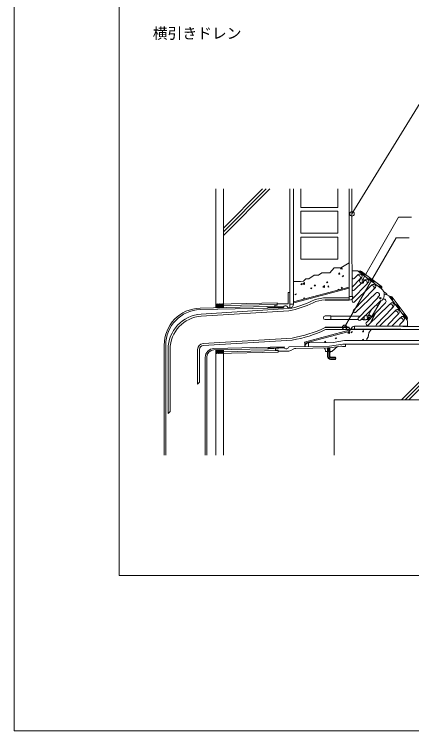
# Model space of a CAD drawing. Units: millimetres, scale not verified. Extents: x -105 to 105, y -149 to 148.
# Drawn here: x -105 to -51.2, y -148.5 to -51.6 of the extents above; entities that cross this region are included whole.
import ezdxf
from ezdxf.enums import TextEntityAlignment as Align

# ---------------------------------------------------------------- set-up
doc = ezdxf.new("R2010")
doc.units = ezdxf.units.MM
doc.header["$LTSCALE"] = 0.25
doc.linetypes.add('USER1', pattern=[25.41, 12.7, -6.35, 0.01, -6.35])
doc.linetypes.add('USER3', pattern=[101.6, 63.5, -12.7, 12.7, -12.7])
for name, color, linetype, lineweight in [('0-1_WAKU', 7, 'Continuous', 18), ('0-3_KUTAI', 3, 'Continuous', 18), ('0-4_BOUSUI', 1, 'Continuous', 18), ('0-5_MOJI', 7, 'Continuous', 18), ('0-6_HATCH', 9, 'Continuous', 18), ('0-7_KANAMONO_SCREW', 4, 'Continuous', 18), ('0-8_KANAMONO', 4, 'Continuous', 18), ('0-9_kijun', 1, 'USER3', 18), ('0-B_HAISUI', 7, 'Continuous', 9), ('0-C_RIDOREN', 6, 'Continuous', 18)]:
    doc.layers.add(name, color=color, linetype=linetype, lineweight=lineweight)
doc.styles.add('ＭＳ ゴシック', font='')
doc.styles.get('ＭＳ ゴシック').set_extended_font_data('MS Gothic')

msp = doc.modelspace()

# ---------------------------------------------------------------- linework, layer by layer
at = {"layer": '0-1_WAKU'}
for points in [[(-104.9908, -148.5047), (105.0092, -148.5047), (105.0092, 148.4953), (-104.9908, 148.4953)], [(-90.7908, 121.4953), (93.5092, 121.4953), (93.5092, -127.5047), (-90.7908, -127.5047)]]:
    msp.add_lwpolyline(points, close=True, dxfattribs=at)
at = {"layer": '0-3_KUTAI'}
for p, q in [((-77.715, -75.2479), (-77.715, -91.3101)), ((-76.715, -75.2479), (-76.715, -90.7889)), ((-67.715, -75.2479), (-67.715, -89.2479)), ((-59.715, -75.2479), (-59.715, -85.2479)), ((-59.715, -88.6654), (-59.715, -85.2479)), ((-59.715, -88.5101), (-67.215, -90.5197)), ((-59.715, -88.6654), (-67.1762, -90.6646)), ((-67.1762, -90.6646), (-67.215, -90.5197)), ((-59.715, -94.3594), (-65.7527, -95.9772)), ((-59.715, -94.5147), (-65.7139, -96.1221)), ((-59.715, -94.3594), (-59.315, -94.2479)), ((-59.715, -94.3594), (-59.715, -94.5147)), ((-59.315, -94.2479), (-47.215, -94.2479)), ((-65.7527, -95.9772), (-65.7139, -96.1221)), ((-65.7139, -96.1221), (-65.7139, -96.5668)), ((-60.215, -96.2479), (-10.9072, -96.2479)), ((-77.715, -97.0181), (-77.715, -111.2479)), ((-76.715, -97.4902), (-76.715, -111.2479)), ((-61.715, -103.7479), (-10.9072, -103.7479)), ((-61.715, -103.7479), (-61.715, -111.2479))]:
    msp.add_line(p, q, dxfattribs=at)
for points in [[(-66.215, -75.2479), (-66.215, -77.7479), (-61.215, -77.7479), (-61.215, -75.2479)], [(-59.715, -85.2479), (-60.821, -85.9169), (-61.7125, -85.9169), (-62.3142, -86.5854), (-63.384, -86.5854), (-63.852, -86.9197), (-64.4314, -86.9197), (-65.1669, -87.41), (-65.5458, -87.41), (-65.8578, -87.7219), (-66.2812, -87.7665), (-66.571, -87.7665), (-67.215, -87.7665)], [(-56.7224, -94.2479), (-57.0463, -94.6935), (-57.108, -95.2797), (-57.3086, -95.5111), (-57.3086, -95.7271), (-57.324, -95.7479)]]:
    msp.add_lwpolyline(points, dxfattribs=at)
for points in [[(-66.215, -81.2479), (-61.215, -81.2479), (-61.215, -78.2479), (-66.215, -78.2479)], [(-66.215, -84.7479), (-61.215, -84.7479), (-61.215, -81.7479), (-66.215, -81.7479)]]:
    msp.add_lwpolyline(points, close=True, dxfattribs=at)
at = {"layer": '0-4_BOUSUI'}
for p, q in [((-67.215, -75.2479), (-67.215, -90.826)), ((-59.19, -89.7829), (-59.69, -89.7829)), ((-67.715, -90.826), (-67.215, -90.826)), ((-58.97, -93.8229), (-58.97, -94.2229)), ((-61.8439, -96.0282), (-60.315, -95.7479)), ((-60.315, -95.7479), (-10.9072, -95.7479)), ((-61.8439, -96.0282), (-65.1874, -96.0743)), ((-65.1874, -96.0743), (-65.185, -96.556))]:
    msp.add_line(p, q, dxfattribs=at)
for points in [[(-59.69, -89.7829), (-59.69, -85.4979), (-59.715, -85.4046), (-59.715, -75.2479)], [(-59.29, -89.7829), (-59.29, -85.4452), (-59.315, -85.3519), (-59.315, -75.2479)], [(-10.9072, -89.8479), (-40.394, -89.8479), (-47.3222, -93.8479), (-52.4483, -93.8479), (-52.6948, -93.8229), (-58.97, -93.8229)], [(-20.9072, -90.2479), (-40.2868, -90.2479), (-47.215, -94.2479), (-52.4686, -94.2479), (-52.715, -94.2229), (-58.97, -94.2229)]]:
    msp.add_lwpolyline(points, dxfattribs=at)
for centre, radius, start, end in [((-59.69, -89.7829), 0.5, 90, 92.86598), ((-59.69, -89.7829), 0.5, 270, 0), ((-67.715, -90.826), 0.5, 270, 0), ((-58.9667, -94.3395), 0.5166, 90.36337, 166.95624), ((-65.2114, -96.5203), 0.4466, 86.91321, 185.82928)]:
    msp.add_arc(centre, radius, start, end, dxfattribs=at)
at = {"layer": '0-5_MOJI'}
for p, q in [((-44.5371, -54.5166), (-59.315, -78.6071)), ((-53.0047, -79.0774), (-57.9845, -87.7028)), ((-53.0047, -79.0774), (-51.246, -79.0774)), ((-53.3195, -81.8556), (-60.3068, -93.9579)), ((-53.3195, -81.8556), (-51.5608, -81.8556))]:
    msp.add_line(p, q, dxfattribs=at)
for centre in [(-59.315, -78.6071), (-57.9845, -87.7028), (-60.3068, -93.9579)]:
    msp.add_circle(centre, 0.3, dxfattribs=at)
at = {"layer": '0-6_HATCH'}
for p, q in [((-76.715, -80.5509), (-71.412, -75.2479)), ((-76.715, -81.0459), (-70.9171, -75.2479)), ((-76.715, -81.5408), (-70.4221, -75.2479)), ((-60.8703, -86.0562), (-60.6724, -85.85)), ((-60.8702, -86.0565), (-60.6443, -86.0915)), ((-60.6443, -86.0913), (-60.6724, -85.8501)), ((-64.173, -86.9197), (-64.1685, -86.9227)), ((-64.1685, -86.9227), (-64.1675, -86.9197)), ((-62.953, -86.5895), (-62.8012, -86.6028)), ((-62.9528, -86.5895), (-62.9494, -86.5854)), ((-62.801, -86.6034), (-62.8043, -86.5854)), ((-61.1312, -86.7489), (-60.9794, -86.7622)), ((-61.131, -86.7489), (-61.0085, -86.603)), ((-60.9792, -86.7629), (-61.0085, -86.6036)), ((-60.6446, -87.0409), (-60.5182, -87.1261)), ((-60.6445, -87.0409), (-60.4667, -86.9726)), ((-60.5182, -87.1261), (-60.4667, -86.9726)), ((-66.2441, -88.1813), (-66.1216, -88.0354)), ((-66.0923, -88.1952), (-66.1216, -88.036)), ((-65.9551, -88.11), (-65.7573, -87.9039)), ((-65.955, -88.1103), (-65.7291, -88.1453)), ((-65.7292, -88.1452), (-65.7572, -87.9039)), ((-62.7787, -87.8601), (-62.6008, -87.7918)), ((-62.7787, -87.8602), (-62.6524, -87.9454)), ((-62.6524, -87.9453), (-62.6009, -87.7918)), ((-66.2443, -88.1813), (-66.0924, -88.1946)), ((-64.9129, -88.6794), (-64.7865, -88.7646)), ((-64.9128, -88.6793), (-64.735, -88.6111)), ((-64.7865, -88.7646), (-64.735, -88.6111)), ((-64.4224, -88.3407), (-64.2706, -88.354)), ((-64.4222, -88.3407), (-64.2998, -88.1947)), ((-64.2704, -88.3546), (-64.2998, -88.1954)), ((-63.2443, -88.5305), (-63.0465, -88.3243)), ((-63.2442, -88.5307), (-63.0183, -88.5658)), ((-63.0184, -88.5656), (-63.0465, -88.3244)), ((-62.6006, -88.5001), (-62.4488, -88.5134)), ((-62.6004, -88.5001), (-62.4779, -88.3541)), ((-62.4486, -88.514), (-62.478, -88.3548)), ((-61.2626, -88.8828), (-61.218, -88.9128)), ((-61.2625, -88.8828), (-61.0847, -88.8145)), ((-61.1078, -88.8833), (-61.0847, -88.8145)), ((-60.7787, -88.6595), (-60.6269, -88.6728)), ((-60.7785, -88.6595), (-60.6561, -88.5135)), ((-60.6268, -88.6734), (-60.6561, -88.5142)), ((-67.0471, -89.4986), (-66.9207, -89.5838)), ((-67.047, -89.4986), (-66.8692, -89.4303)), ((-66.9207, -89.5838), (-66.8692, -89.4303)), ((-65.8918, -90.0919), (-65.74, -90.1052)), ((-65.8916, -90.0919), (-65.7692, -89.9459)), ((-65.7399, -90.1058), (-65.7692, -89.9466)), ((-77.715, -91.308), (-77.2059, -90.7989)), ((-77.715, -91.0834), (-77.4351, -90.8035)), ((-77.715, -90.8589), (-77.6643, -90.8082)), ((-77.2853, -91.3008), (-77.715, -90.8711)), ((-77.0655, -91.2961), (-77.5556, -90.806)), ((-77.4878, -91.3052), (-76.9767, -90.7942)), ((-76.8457, -91.2914), (-77.3356, -90.8015)), ((-77.2583, -91.3003), (-76.7476, -90.7895)), ((-76.715, -91.1976), (-77.1156, -90.797)), ((-77.0289, -91.2953), (-76.715, -90.9815)), ((-76.715, -90.9731), (-76.8956, -90.7925)), ((-77.505, -91.3056), (-77.715, -91.0956)), ((-76.7994, -91.2904), (-76.715, -91.206)), ((-59.86, -94.7403), (-59.6622, -94.5341)), ((-59.8599, -94.7405), (-59.634, -94.7755)), ((-59.715, -94.3838), (-59.6884, -94.352)), ((-59.715, -94.3917), (-59.5696, -94.4045)), ((-59.6341, -94.7754), (-59.6622, -94.5341)), ((-59.5695, -94.4051), (-59.5847, -94.3231)), ((-59.4663, -94.6118), (-59.2884, -94.5436)), ((-59.4663, -94.6119), (-59.34, -94.6971)), ((-59.34, -94.697), (-59.2885, -94.5436)), ((-57.8996, -94.5506), (-57.7478, -94.5638)), ((-57.8994, -94.5506), (-57.7769, -94.4046)), ((-57.7477, -94.5645), (-57.777, -94.4053)), ((-63.0125, -95.9829), (-62.89, -95.837)), ((-62.8608, -95.9969), (-62.8901, -95.8377)), ((-61.6005, -95.4311), (-61.4742, -95.5163)), ((-61.6004, -95.4311), (-61.4226, -95.3628)), ((-61.4741, -95.5163), (-61.4226, -95.3628)), ((-57.9502, -95.6345), (-57.8238, -95.7197)), ((-57.9501, -95.6345), (-57.7723, -95.5662)), ((-57.8238, -95.7197), (-57.7723, -95.5662)), ((-57.1492, -95.1607), (-57.0889, -95.0978)), ((-57.1492, -95.1609), (-57.0964, -95.1691)), ((-63.0127, -95.983), (-62.8609, -95.9962)), ((-52.6189, -103.7479), (-45.1189, -96.2479)), ((-52.1239, -103.7479), (-44.6239, -96.2479)), ((-51.6289, -103.7479), (-44.1289, -96.2479)), ((-77.715, -97.3696), (-77.3561, -97.0108)), ((-77.715, -97.1451), (-77.5853, -97.0154)), ((-77.3687, -97.5036), (-77.715, -97.1573)), ((-77.5888, -97.508), (-77.715, -97.3818)), ((-77.1487, -97.4991), (-77.6314, -97.0164)), ((-77.6298, -97.5089), (-77.127, -97.0061)), ((-76.9287, -97.4946), (-77.4114, -97.0119)), ((-77.4006, -97.5042), (-76.8978, -97.0014)), ((-76.715, -97.4838), (-77.1914, -97.0074)), ((-77.1714, -97.4995), (-76.715, -97.0431)), ((-76.715, -97.2593), (-76.9714, -97.0029)), ((-76.9422, -97.4949), (-76.715, -97.2677)), ((-76.715, -97.0347), (-76.7513, -96.9984))]:
    msp.add_line(p, q, dxfattribs=at)
at = {"layer": '0-7_KANAMONO_SCREW'}
for p, q in [((-62.583, -96.7479), (-62.6238, -96.7879)), ((-62.6238, -97.2479), (-62.6238, -96.7879)), ((-62.583, -97.2479), (-62.583, -96.7479)), ((-62.347, -96.7479), (-62.583, -96.7479)), ((-62.347, -97.2479), (-62.347, -96.7479)), ((-62.3063, -97.2479), (-62.3063, -96.7879)), ((-62.615, -97.8979), (-62.615, -97.2479)), ((-62.315, -97.8979), (-62.315, -97.2479)), ((-62.215, -97.9979), (-61.565, -97.9979)), ((-62.215, -98.2979), (-61.565, -98.2979)), ((-61.565, -97.9979), (-61.565, -98.2979))]:
    msp.add_line(p, q, dxfattribs=at)
msp.add_lwpolyline([(-62.347, -96.7479), (-62.3063, -96.7879), (-62.6238, -96.7879)], dxfattribs=at)
for radius in [0.4, 0.1]:
    msp.add_arc((-62.215, -97.8979), radius, 180, 270, dxfattribs=at)
at = {"layer": '0-8_KANAMONO'}
for p, q in [((-59.0358, -87.3551), (-58.6756, -87.0072)), ((-58.4935, -86.8314), (-58.7097, -87.0402)), ((-55.3501, -88.7267), (-58.4465, -86.3934)), ((-58.2514, -87.4314), (-57.9979, -87.1689)), ((-57.6367, -86.8471), (-58.1579, -86.4543)), ((-58.0214, -86.8702), (-58.1045, -86.8076)), ((-58.0369, -86.389), (-55.3615, -88.4051)), ((-58.2514, -87.4314), (-59.2479, -88.4634)), ((-57.3239, -88.1303), (-59.2479, -90.1227)), ((-59.0358, -88.9496), (-57.7481, -87.7061)), ((-57.566, -87.5303), (-57.7481, -87.7061)), ((-57.3239, -88.1303), (-57.0704, -87.8678)), ((-57.0939, -87.5691), (-57.1771, -87.5065)), ((-56.366, -87.8046), (-56.8873, -87.4118)), ((-59.29, -88.5676), (-59.29, -88.8417)), ((-56.3965, -88.8292), (-59.1239, -91.6535)), ((-59.0358, -90.5441), (-56.8207, -88.405)), ((-56.6386, -88.2291), (-56.8548, -88.438)), ((-56.3965, -88.8292), (-56.143, -88.5667)), ((-56.1665, -88.268), (-56.2496, -88.2054)), ((-55.3551, -88.5664), (-55.5884, -88.3906)), ((-55.3129, -88.7561), (-55.3122, -88.7552)), ((-55.3129, -88.7561), (-55.3122, -88.7552)), ((-67.965, -90.7992), (-67.965, -89.2479)), ((-67.965, -89.2479), (-67.715, -89.2479)), ((-67.715, -91.326), (-67.715, -89.2479)), ((-58.8184, -91.936), (-56.1074, -89.3181)), ((-55.8244, -89.9771), (-58.4628, -92.7092)), ((-58.4628, -92.7092), (-55.8386, -89.9918)), ((-54.2232, -89.8458), (-54.2223, -89.8451)), ((-54.1938, -89.883), (-51.8605, -92.9794)), ((-54.0335, -89.888), (-53.8577, -90.1213)), ((-51.8561, -92.5698), (-53.8722, -89.8943)), ((-69.4203, -90.7992), (-67.965, -90.7992)), ((-59.29, -90.2269), (-59.29, -90.4362)), ((-55.4589, -90.3715), (-58.1764, -92.9957)), ((-58.1764, -92.9957), (-55.4589, -90.3715)), ((-57.4031, -93.3512), (-54.7852, -90.6403)), ((-54.2963, -90.9293), (-57.1206, -93.6568)), ((-56.7064, -92.6298), (-55.3869, -90.3443)), ((-54.2963, -90.9293), (-54.0338, -90.6759)), ((-53.7351, -90.6994), (-53.6725, -90.7825)), ((-53.2717, -90.8989), (-52.8789, -91.4202)), ((-69.7624, -91.1882), (-68.6111, -91.2833)), ((-68.5792, -91.2231), (-68.578, -91.2183)), ((-68.2404, -91.0664), (-68.3886, -91.0694)), ((-68.0418, -91.2201), (-68.0452, -91.2092)), ((-67.8985, -91.326), (-67.715, -91.326)), ((-59.1063, -91.8775), (-59.0128, -91.9479)), ((-56.6365, -91.5087), (-57.2315, -92.5393)), ((-56.7106, -93.2608), (-56.093, -91.9946)), ((-56.0112, -93.5687), (-53.8721, -91.3535)), ((-53.5974, -91.8568), (-55.5898, -93.7808)), ((-53.6963, -91.1715), (-53.9051, -91.3877)), ((-53.5974, -91.8568), (-53.3349, -91.6033)), ((-53.0362, -91.6268), (-52.9736, -91.71)), ((-58.2021, -92.4393), (-62.19, -92.4393)), ((-62.19, -92.8893), (-58.4844, -92.8893)), ((-58.3866, -92.9939), (-58.461, -92.9195)), ((-58.461, -92.9195), (-58.3866, -92.9939)), ((-58.0661, -92.8893), (-57.79, -92.8893)), ((-57.69, -92.8768), (-57.69, -92.5261)), ((-57.5225, -92.3643), (-57.49, -92.3643)), ((-57.3782, -92.4143), (-57.02, -92.4143)), ((-57.02, -92.9143), (-57.3782, -92.9143)), ((-56.636, -92.5078), (-57.069, -92.2578)), ((-56.6235, -92.4862), (-57.0565, -92.2362)), ((-56.8157, -93.3623), (-56.2054, -92.1109)), ((-56.775, -92.6143), (-56.775, -92.7008)), ((-54.4167, -93.5687), (-53.1732, -92.281)), ((-52.8985, -92.7843), (-53.9305, -93.7808)), ((-52.9974, -92.0989), (-53.1732, -92.281)), ((-52.8985, -92.7843), (-52.636, -92.5308)), ((-52.3374, -92.5543), (-52.2747, -92.6374)), ((-52.3142, -92.1696), (-51.9214, -92.6908)), ((-57.3446, -93.6391), (-57.415, -93.5457)), ((-55.694, -93.8229), (-55.9033, -93.8229)), ((-54.0347, -93.8229), (-54.3088, -93.8229)), ((-52.8222, -93.5687), (-52.4743, -93.2085)), ((-52.2985, -93.0264), (-52.5073, -93.2426)), ((-69.6479, -96.8089), (-68.5015, -96.6635)), ((-69.6431, -97.0479), (-69.6479, -96.8089)), ((-68.4658, -96.7271), (-68.4672, -96.7224)), ((-68.1185, -96.8651), (-68.2706, -96.8682)), ((-67.7918, -96.6091), (-62.3461, -96.4982)), ((-66.9263, -96.8165), (-62.3281, -96.7229)), ((-60.565, -96.2479), (-62.3461, -96.4982)), ((-60.8035, -96.5086), (-62.3281, -96.7229)), ((-62.0441, -97.2304), (-61.2605, -96.5729)), ((-60.6118, -96.5459), (-60.565, -96.5729)), ((-60.215, -96.2479), (-60.565, -96.2479)), ((-60.215, -96.5729), (-60.565, -96.5729)), ((-60.215, -96.2479), (-60.215, -96.5729)), ((-69.6431, -97.0479), (-69.2931, -97.0408)), ((-69.2901, -97.1908), (-69.2931, -97.0408)), ((-67.8408, -97.1613), (-69.2901, -97.1908)), ((-67.6054, -97.0969), (-67.2794, -96.9131)), ((-62.9513, -96.9259), (-62.8799, -97.1923)), ((-62.0923, -97.2479), (-62.8075, -97.2479)), ((-62.315, -97.383), (-62.1799, -97.2479))]:
    msp.add_line(p, q, dxfattribs=at)
for points in [[(-58.6571, -86.3229), (-59.25, -86.3229), (-59.29, -86.3629), (-59.29, -87.2472)], [(-69.7624, -91.1882), (-69.7673, -90.9492), (-69.4173, -90.9421), (-69.4203, -90.7992)], [(-62.94, -92.9143), (-62.19, -92.9143), (-62.19, -92.4143), (-62.94, -92.4143)], [(-57.49, -92.9643), (-57.79, -92.9643), (-57.79, -92.8768), (-57.69, -92.8768), (-57.69, -92.5261)], [(-51.79, -93.19), (-51.79, -93.7829), (-51.83, -93.8229), (-52.7143, -93.8229)]]:
    msp.add_lwpolyline(points, dxfattribs=at)
for centre in [(-55.49, -90.0229), (-55.49, -90.0229), (-55.49, -90.0229), (-55.49, -90.0229), (-57.015, -92.6643), (-57.015, -92.6643)]:
    msp.add_circle(centre, 0.1, dxfattribs=at)
for centre, radius, start, end in [((-58.4672, -87.223), 0.3, 316, 134), ((-58.6571, -86.6729), 0.35, 53, 90), ((-58.2851, -87.0472), 0.3, 53, 134), ((-58.1873, -86.5887), 0.25, 53, 143), ((-58.2482, -86.5741), 0.15, 53, 133.40593), ((-58.1418, -87.03), 0.2, 316, 53), ((-57.539, -87.0772), 0.25, 53, 143), ((-59.14, -87.2472), 0.15, 180, 314), ((-57.5397, -87.9219), 0.3, 316, 134), ((-57.3576, -87.7461), 0.3, 53, 134), ((-57.2143, -87.7289), 0.2, 316, 53), ((-56.9776, -87.5316), 0.15, 53, 133.40593), ((-56.4302, -88.4449), 0.3, 53, 134), ((-56.2684, -88.0347), 0.25, 53, 143), ((-59.14, -88.5676), 0.15, 136, 180), ((-59.14, -88.8417), 0.15, 180, 314), ((-56.6123, -88.6208), 0.3, 316, 134), ((-56.2868, -88.4277), 0.2, 316, 53), ((-55.6787, -88.5104), 0.15, 53, 133.40593), ((-55.5119, -88.6048), 0.25, 323, 53), ((-55.4454, -88.6862), 0.15, 332.59407, 53), ((-55.967, -89.5453), 1.025, 314.93567, 53), ((-55.49, -90.0229), 1.025, 25.81623, 64.18377), ((-55.899, -89.5339), 0.3, 309.90724, 134), ((-55.49, -90.0229), 0.35, 135.1101, 174.90139), ((-55.49, -90.0229), 0.3375, 129.90724, 172.19507), ((-55.0124, -90.4999), 1.025, 128.10118, 135.06433), ((-55.0124, -90.4999), 1.025, 37, 86.18836), ((-54.0719, -90.0448), 0.25, 37, 127), ((-54.1533, -89.9783), 0.15, 37, 117.40593), ((-59.14, -90.2269), 0.15, 136, 180), ((-59.14, -90.4362), 0.15, 180, 314), ((-55.7844, -90.5328), 0.5, 236.72058, 270), ((-55.59, -90.1961), 0.5, 249.75378, 270), ((-55.49, -90.0229), 0.35, 275.09861, 314.8899), ((-55.001, -90.4319), 0.3, 316, 122.09387), ((-54.0879, -91.1451), 0.3, 316, 134), ((-53.8949, -90.8197), 0.2, 37, 134), ((-53.9775, -90.2116), 0.15, 316.59407, 37), ((-53.9121, -90.9631), 0.3, 316, 37), ((-53.5018, -90.8013), 0.25, 307, 37), ((-68.7243, -91.1848), 0.15, 318.98324, 345.22138), ((-68.3846, -91.2694), 0.2, 91.16687, 165.22137), ((-68.2363, -91.2663), 0.2, 17.11194, 91.16669), ((-67.8985, -91.176), 0.15, 197.11191, 270), ((-59.016, -91.7577), 0.15, 136, 233), ((-58.9226, -91.8281), 0.15, 233, 314), ((-53.389, -92.0726), 0.3, 316, 134), ((-53.196, -91.7472), 0.2, 37, 134), ((-53.2132, -91.8905), 0.3, 316, 37), ((-52.9987, -91.5105), 0.15, 316.59407, 37), ((-52.5444, -92.0719), 0.25, 307, 37), ((-62.94, -92.6643), 0.25, 90, 270), ((-58.3549, -92.8134), 0.15, 136, 225), ((-58.3549, -92.8134), 0.15, 136, 225), ((-58.2806, -92.8878), 0.15, 225, 314), ((-58.2806, -92.8878), 0.15, 225, 314), ((-57.49, -92.5143), 0.15, 41.81031, 90), ((-57.49, -92.8143), 0.15, 270, 318.18969), ((-57.015, -92.6643), 0.25, 150, 278.38376), ((-57.02, -92.6643), 0.25, 11.53696, 90), ((-57.02, -92.6643), 0.25, 270, 279.74148), ((-52.6901, -93.0001), 0.3, 316, 134), ((-52.4971, -92.6746), 0.2, 37, 134), ((-52.5143, -92.818), 0.3, 316, 37), ((-52.0412, -92.7811), 0.15, 316.59407, 37), ((-52.0558, -92.7202), 0.25, 307, 37), ((-52.14, -93.19), 0.35, 360, 37), ((-57.2952, -93.4554), 0.15, 136, 217), ((-57.2248, -93.5489), 0.15, 217, 314), ((-55.9033, -93.6729), 0.15, 136, 270), ((-55.694, -93.6729), 0.15, 270, 314), ((-54.3088, -93.6729), 0.15, 136, 270), ((-54.0347, -93.6729), 0.15, 270, 314), ((-52.7143, -93.6729), 0.15, 136, 270), ((-68.6106, -96.7665), 0.15, 17.11202, 43.35019), ((-68.2746, -96.6682), 0.2, 197.112, 271.16669), ((-68.1225, -96.6701), 0.195, 271.16662, 345.22133), ((-67.789, -96.7594), 0.1503, 91.06705, 164.75816), ((-66.911, -97.5664), 0.75, 91.16667, 119.41656), ((-63.1928, -96.9906), 0.25, 15.00011, 91.16687), ((-60.7618, -96.8057), 0.3, 59.99991, 97.99997), ((-67.851, -96.6614), 0.5, 271.16674, 299.41665), ((-62.8075, -97.1729), 0.075, 194.99999, 270), ((-62.0923, -97.1729), 0.075, 270, 309.99978)]:
    msp.add_arc(centre, radius, start, end, dxfattribs=at)
at = {"layer": '0-9_kijun', "linetype": 'USER1'}
for p, q in [((-62.465, -97.8979), (-62.465, -96.6653)), ((-62.215, -98.1479), (-61.4738, -98.1479))]:
    msp.add_line(p, q, dxfattribs=at)
msp.add_arc((-62.215, -97.8979), 0.25, 180, 270, dxfattribs=at)
at = {"layer": '0-B_HAISUI'}
for p, q in [((-77.715, -90.8092), (-69.4235, -90.6404)), ((-76.715, -90.7889), (-76.715, -91.2885)), ((-76.715, -91.0139), (-69.4189, -90.8653)), ((-69.4235, -90.6404), (-69.4189, -90.8653)), ((-70.8244, -91.1615), (-79.874, -91.3567)), ((-72.7121, -91.425), (-79.8676, -91.5566)), ((-72.7121, -91.425), (-68.609, -91.3414)), ((-70.7328, -91.1759), (-70.8244, -91.1615)), ((-70.7313, -91.2509), (-70.8244, -91.1615)), ((-70.7328, -91.1759), (-70.7313, -91.2509)), ((-68.6119, -91.199), (-70.7328, -91.1759)), ((-68.6104, -91.2739), (-70.7313, -91.2509)), ((-68.6119, -91.199), (-68.609, -91.3414)), ((-84.715, -96.3541), (-84.715, -111.2479)), ((-84.515, -96.3541), (-84.515, -111.2479)), ((-68.5018, -96.6053), (-77.9895, -96.8236)), ((-70.6186, -96.7822), (-70.708, -96.8753)), ((-70.6171, -96.8572), (-70.708, -96.8753)), ((-68.5004, -96.6728), (-70.6186, -96.7822)), ((-70.6171, -96.8572), (-70.6186, -96.7822)), ((-68.4989, -96.7478), (-70.6171, -96.8572)), ((-68.4989, -96.7478), (-68.5018, -96.6053)), ((-70.708, -96.8753), (-77.9854, -97.0236)), ((-77.715, -97.5106), (-69.2871, -97.339)), ((-76.715, -97.4902), (-76.715, -96.9977)), ((-76.715, -97.2652), (-69.2916, -97.114)), ((-69.2916, -97.114), (-69.2871, -97.339)), ((-79.165, -98.0234), (-79.165, -111.2479)), ((-78.965, -98.0234), (-78.965, -111.2479))]:
    msp.add_line(p, q, dxfattribs=at)
for centre, radius, start in [((-79.715, -96.3541), 5, 91.82215), ((-79.715, -96.3541), 4.8, 91.82215), ((-77.965, -98.0234), 1.2, 91.16694), ((-77.965, -98.0234), 1, 91.16694)]:
    msp.add_arc(centre, radius, start, 180, dxfattribs=at)
at = {"layer": '0-C_RIDOREN'}
for p, q in [((-59.715, -89.9729), (-62.9671, -89.9729)), ((-59.815, -90.2479), (-62.965, -90.2479)), ((-67.8856, -91.4334), (-79.7147, -92.1772)), ((-67.853, -91.7069), (-79.6974, -92.4517)), ((-62.965, -93.9929), (-59.715, -93.9929)), ((-62.9021, -94.2679), (-59.715, -94.2579)), ((-59.715, -93.9929), (-59.715, -94.2579)), ((-52.715, -94.2229), (-59.47, -94.2229)), ((-79.4642, -96.1605), (-67.4269, -95.4036)), ((-79.447, -96.435), (-67.3963, -95.6773)), ((-84.19, -96.9428), (-84.19, -105.6337)), ((-83.915, -96.9428), (-83.915, -105.3587)), ((-80.1988, -101.6425), (-80.1988, -96.9428)), ((-79.9238, -101.3675), (-79.9238, -96.9428)), ((-80.1988, -101.6425), (-79.9238, -101.3675)), ((-84.19, -105.6224), (-83.915, -105.3474))]:
    msp.add_line(p, q, dxfattribs=at)
msp.add_lwpolyline([(-59.69, -85.4979), (-59.69, -90.2829), (-62.965, -90.2829), (-62.965, -90.2479), (-59.715, -90.2479), (-59.715, -85.4979)], close=True, dxfattribs=at)
for points in [[(-59.69, -94.0029), (-59.69, -93.9579), (-62.965, -93.9579), (-62.965, -93.9929), (-59.715, -93.9929), (-59.715, -94.0029)], [(-59.47, -94.2479), (-52.715, -94.2479), (-52.715, -94.2229)]]:
    msp.add_lwpolyline(points, dxfattribs=at)
for centre, radius, start, end in [((-62.9079, -93.9533), 3.9809, 90.85192, 116.60957), ((-69.9959, -79.5169), 12.102, 280.04244, 295.99903), ((-69.9959, -79.5169), 12.377, 279.97037, 296.00597), ((-62.9079, -93.9533), 3.7059, 90.88297, 116.63169), ((-79.415, -96.9428), 4.775, 93.59792, 180), ((-79.415, -96.9428), 4.5, 93.59792, 180), ((-69.996, -79.5166), 16.0935, 279.18589, 295.90538), ((-69.996, -79.5166), 16.3685, 279.13871, 295.68309), ((-59.47, -94.0029), 0.245, 180, 270), ((-59.47, -94.0029), 0.22, 180, 270), ((-79.415, -96.9428), 0.7838, 93.59792, 180), ((-79.415, -96.9428), 0.5088, 93.59792, 180)]:
    msp.add_arc(centre, radius, start, end, dxfattribs=at)

# ---------------------------------------------------------------- texts
at = {"layer": '0-5_MOJI', "style": 'ＭＳ ゴシック'}
msp.add_text('横引きドレン', height=1.466, dxfattribs=at).set_placement((-86.2619, -55.3701), align=Align.BOTTOM_LEFT)

doc.saveas('drawing.dxf')
